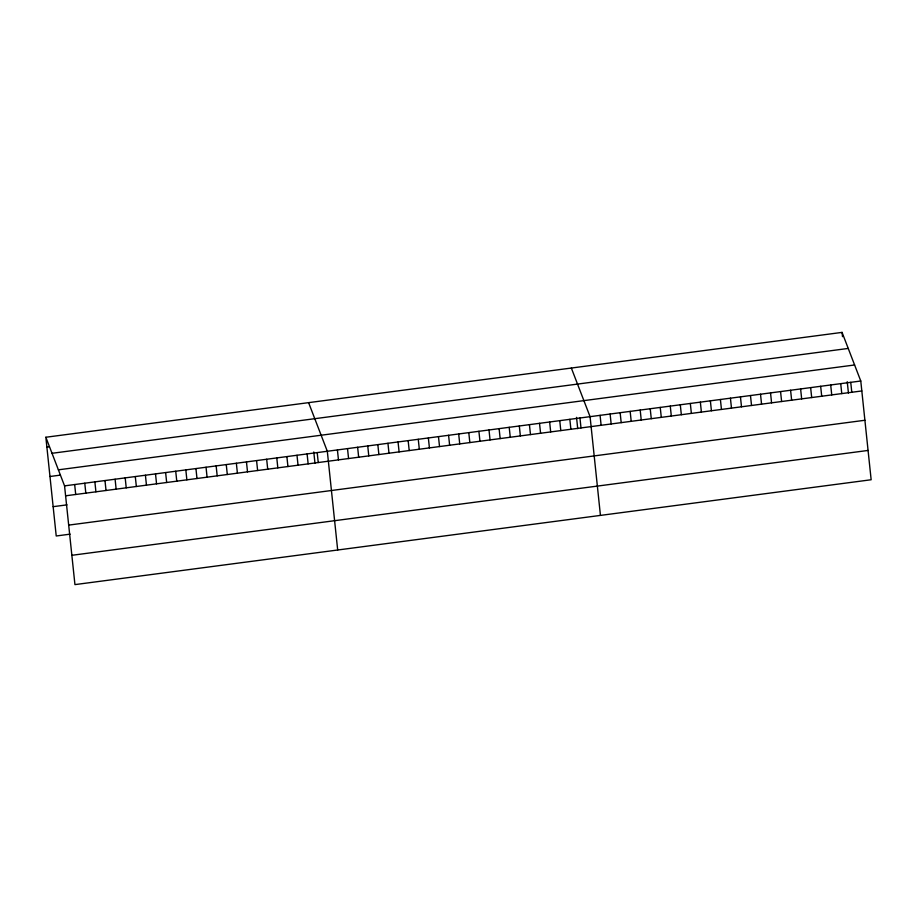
<?xml version="1.0" encoding="UTF-8"?>
<svg xmlns="http://www.w3.org/2000/svg" width="917" height="917" viewBox="0 0 917 917"><rect width="100%" height="100%" fill="white"/><g stroke="black" fill="none" stroke-linecap="round" stroke-linejoin="round"><path stroke-width="1.38" d="M45.85 437.249L842.058 332.39L860.776 381.013L871.15 479.751L74.942 584.61L64.557 485.872L45.85 437.249L56.224 535.986L70.128 534.153M46.893 447.187L49.426 446.854M52.028 453.296L848.236 348.437M58.39 469.825L854.598 364.977M49.977 476.496L60.075 475.155M64.557 485.872L860.776 381.013M65.611 495.81L861.82 390.951M53.152 506.677L67.044 504.854M68.683 525.109L864.903 420.261M71.858 555.301L868.067 450.442M571.348 368.049L590.067 416.673L600.44 515.4M308.605 402.655L327.312 451.267L337.685 550.005M850.747 382.343L851.79 392.281M842.058 332.39L842.505 336.654M847.239 381.701L848.431 393.015M840.717 383.661L841.76 393.599M830.699 384.98L831.742 394.918M820.669 386.298L821.712 396.236M810.639 387.616L811.683 397.554M800.61 388.946L801.664 398.884M790.592 390.264L791.635 400.202M780.562 391.582L781.605 401.52M770.532 392.9L771.575 402.838M760.514 394.218L761.557 404.156M750.484 395.548L751.527 405.486M740.455 396.866L741.498 406.804M730.425 398.184L731.479 408.122M720.407 399.503L721.45 409.44M710.377 400.821L711.42 410.759M700.347 402.15L701.39 412.077M690.329 403.469L691.372 413.407M680.299 404.787L681.342 414.725M670.27 406.105L671.313 416.043M660.24 407.423L661.295 417.361M650.222 408.741L651.265 418.679M640.192 410.071L641.235 420.009M630.162 411.389L631.205 421.327M620.144 412.707L621.187 422.645M610.114 414.025L611.158 423.963M600.085 415.344L601.128 425.282M579.957 418.003L581 427.941M576.529 417.35L577.721 428.675M569.847 419.333L570.89 429.271M559.748 420.662L560.791 430.6M549.638 421.992L550.681 431.93M539.528 423.322L540.572 433.26M529.43 424.651L530.473 434.589M519.32 425.981L520.363 435.919M509.21 427.322L510.265 437.249M499.112 428.652L500.155 438.59M489.002 429.981L490.045 439.919M478.903 431.311L479.946 441.249M468.793 432.641L469.836 442.579M458.683 433.97L459.726 443.908M448.585 435.3L449.628 445.238M438.475 436.63L439.518 446.568M428.365 437.959L429.408 447.897M418.267 439.289L419.31 449.227M408.157 440.63L409.2 450.568M398.047 441.96L399.101 451.898M387.948 443.289L388.991 453.227M377.838 444.619L378.881 454.557M367.74 445.949L368.783 455.887M357.63 447.278L358.673 457.216M347.52 448.608L348.563 458.546M337.422 449.938L338.465 459.875M317.202 452.608L318.245 462.546M313.786 451.955L314.967 463.268M307.103 453.938L308.146 463.876M296.993 455.268L298.036 465.206M286.883 456.597L287.938 466.535M276.785 457.927L277.828 467.865M266.675 459.257L267.718 469.195M256.577 460.586L257.62 470.524M246.467 461.916L247.51 471.854M236.357 463.245L237.4 473.183M226.258 464.575L227.301 474.513M216.148 465.916L217.191 475.854M206.038 467.246L207.082 477.184M195.94 468.576L196.983 478.514M185.83 469.905L186.873 479.843M175.72 471.235L176.775 481.173M165.622 472.564L166.665 482.502M155.512 473.894L156.555 483.832M145.413 475.224L146.456 485.162M135.303 476.553L136.346 486.491M125.193 477.895L126.237 487.833M115.095 479.224L116.138 489.162M104.985 480.554L106.028 490.492M94.875 481.883L95.918 491.821M84.777 483.213L85.82 493.151M74.667 484.543L75.71 494.481"/></g></svg>
